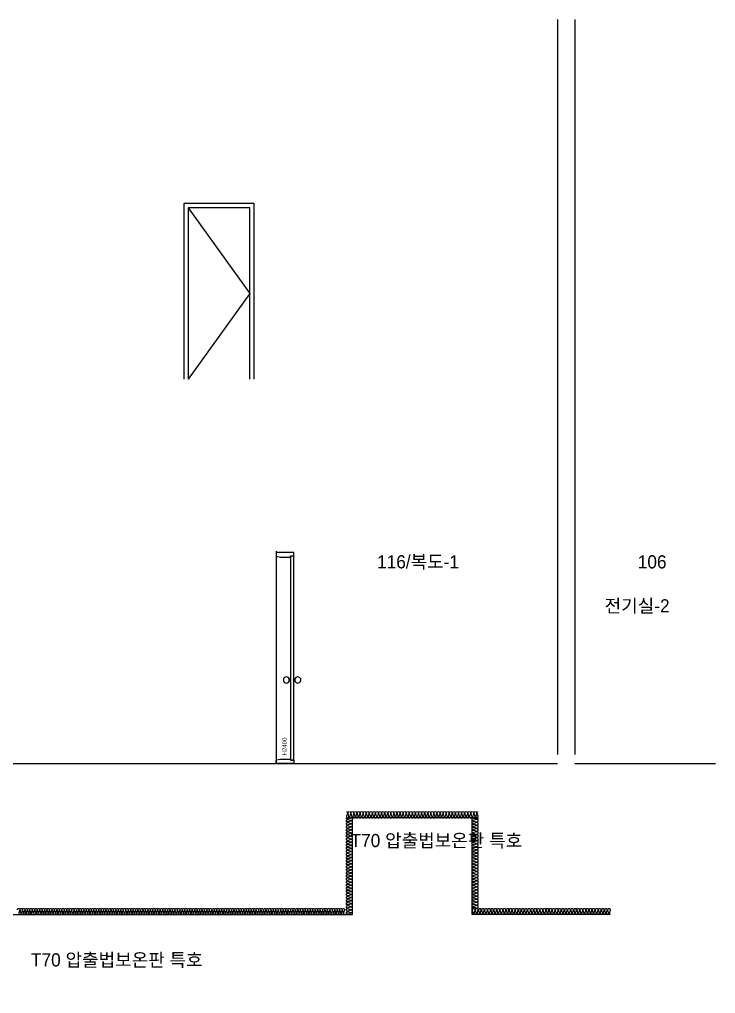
# Model space of a CAD drawing. Header units: millimetres. Extents: x -1320 to 172218, y -4077 to 50350.
# Drawn here: x 80279 to 88200, y -2620 to 8470 of the extents above; entities that cross this region are included whole.
import ezdxf
from ezdxf.enums import TextEntityAlignment as Align

# ---------------------------------------------------------------- set-up
doc = ezdxf.new("R2010")
doc.units = ezdxf.units.MM
doc.header["$LTSCALE"] = 60
for name, color, linetype in [('!A-BOLCK', 7, 'Continuous'), ('A-ELE-8', 8, 'Continuous'), ('A-FIN', 6, 'Continuous'), ('A-INS', 251, 'Continuous'), ('A-WALL-D', 7, 'Continuous'), ('A-WID', 4, 'Continuous'), ('HAT', 8, 'Continuous'), ('INSUL', 8, 'Continuous'), ('ISL', 251, 'Continuous')]:
    doc.layers.add(name, color=color, linetype=linetype)
for name, color, linetype, plot in [('NOPLOT', 191, 'Continuous', False), ('NOPLOT-TEXT', 11, 'Continuous', False), ('NOPLOT-단열', 21, 'Continuous', False)]:
    doc.layers.add(name, color=color, linetype=linetype, plot=plot)
doc.styles.add('Gtx', font='')
doc.styles.get('Gtx').set_extended_font_data('Dotum')

# ---------------------------------------------------------------- blocks, each defined once
blk = doc.blocks.new('A$C1A2D4F7E--')
at = {"layer": 'A-ELE-8', "ltscale": 20}
blk.add_line((0, 2358, 0), (0, 42), dxfattribs=at)
at = {"layer": 'A-WID'}
for p, q in [((147, 932), (147, 968)), ((147, 960), (167, 960)), ((147, 940), (167, 940)), ((217, 960), (197, 960)), ((217, 940), (197, 940)), ((217, 932), (217, 968))]:
    blk.add_line(p, q, dxfattribs=at)
for points in [[(200, 2400), (0, 2400), (0, 2358), (0, 2358), (50, 2350), (65, 2350), (65, 2350), (165, 2350), (165, 2365), (200, 2365), (200, 2373), (200, 2373), (200, 2400)], [(197, 2362), (197, 37), (167, 37), (167, 2362)], [(200, 0), (0, 0), (0, 42), (0, 42), (50, 50), (65, 50), (65, 50), (165, 50), (165, 35), (200, 35), (200, 27), (200, 27), (200, 0)]]:
    blk.add_lwpolyline(points, close=True, dxfattribs=at)
for centre, start, end in [((117, 950), 31.0027, 328.9973), ((247, 950), 211.0027, 148.9973)]:
    blk.add_arc(centre, 35, start, end, dxfattribs=at)
at = {"layer": 'NOPLOT', "color": 1, "style": 'Gtx'}
blk.add_text('H2400', height=50, rotation=90, dxfattribs=at).set_placement((120, 91))

msp = doc.modelspace()

# ---------------------------------------------------------------- linework, layer by layer
at = {"layer": 'A-ELE-8'}
msp.add_line((83200, 2415), (83200, 0), dxfattribs=at)
at = {"layer": 'A-FIN'}
for p, q in [((77100, 0), (83400, 0)), ((83400, 0), (86400, 0)), ((86600, 0), (88200, 0))]:
    msp.add_line(p, q, dxfattribs=at)
at = {"layer": 'A-INS'}
msp.add_line((87000, -1720), (85430, -1720), dxfattribs=at)
at = {"layer": 'A-WALL-D'}
for p, q in [((86400, 8470, 0), (86400, 100)), ((86600, 8470, 0), (86600, 100))]:
    msp.add_line(p, q, dxfattribs=at)
at = {"layer": 'HAT', "linetype": 'Continuous', "elevation": 0}
for points in [[(82950, 4375), (82950, 6375), (82150, 6375), (82150, 4375)], [(82900, 4375), (82900, 6325), (82200, 6325), (82200, 4375)], [(82200, 6325), (82900, 5350), (82200, 4375)]]:
    msp.add_lwpolyline(points, dxfattribs=at)
at = {"layer": 'INSUL'}
for p, q in [((85500, -620), (84000, -620)), ((85430, -1720), (85430, -620))]:
    msp.add_line(p, q, dxfattribs=at)
at = {"layer": 'ISL', "elevation": 0}
for points in [[(84000, -550, -0.468967), (84011, -569), (84002, -601, 0.524856), (84015, -620, 0.524856), (84028, -601), (84019, -569, -1.449198), (84046, -569), (84037, -601, 0.524856), (84050, -620, 0.524856), (84063, -601), (84054, -569, -1.449198), (84081, -569), (84072, -601, 0.524856), (84085, -620, 0.524856), (84098, -601), (84089, -569, -1.449198), (84116, -569), (84107, -601, 0.524856), (84120, -620, 0.524856), (84133, -601), (84124, -569, -1.449198), (84151, -569), (84142, -601, 0.524856), (84155, -620, 0.524856), (84168, -601), (84159, -569, -1.449198), (84186, -569), (84177, -601, 0.524856), (84190, -620, 0.524856), (84203, -601), (84194, -569, -1.449198), (84221, -569), (84212, -601, 0.524856), (84225, -620, 0.524856), (84238, -601), (84229, -569, -1.449198), (84256, -569), (84247, -601, 0.524856), (84260, -620, 0.524856), (84273, -601), (84264, -569, -1.449198), (84291, -569), (84282, -601, 0.524856), (84295, -620, 0.524856), (84308, -601), (84299, -569, -1.449198), (84326, -569), (84317, -601, 0.524856), (84330, -620, 0.524856), (84343, -601), (84334, -569, -1.449198), (84361, -569), (84352, -601, 0.524856), (84365, -620, 0.524856), (84378, -601), (84369, -569, -1.449198), (84396, -569), (84387, -601, 0.524856), (84400, -620, 0.524856), (84413, -601), (84404, -569, -1.449198), (84431, -569), (84422, -601, 0.524856), (84435, -620, 0.524856), (84448, -601), (84439, -569, -1.449198), (84466, -569), (84457, -601, 0.524856), (84470, -620, 0.524856), (84483, -601), (84474, -569, -1.449198), (84501, -569), (84492, -601, 0.524856), (84505, -620, 0.524856), (84518, -601), (84509, -569, -1.449198), (84536, -569), (84527, -601, 0.524856), (84540, -620, 0.524856), (84553, -601), (84544, -569, -1.449198), (84571, -569), (84562, -601, 0.524856), (84575, -620, 0.524856), (84588, -601), (84579, -569, -1.449198), (84606, -569), (84597, -601, 0.524856), (84610, -620, 0.524856), (84623, -601), (84614, -569, -1.449198), (84641, -569), (84632, -601, 0.524856), (84645, -620, 0.524856), (84658, -601), (84649, -569, -1.449198), (84676, -569), (84667, -601, 0.524856), (84680, -620, 0.524856), (84693, -601), (84684, -569, -1.449198), (84711, -569), (84702, -601, 0.524856), (84715, -620, 0.524856), (84728, -601), (84719, -569, -1.449198), (84746, -569), (84737, -601, 0.524856), (84750, -620, 0.524856), (84763, -601), (84754, -569, -1.449198), (84781, -569), (84772, -601, 0.524856), (84785, -620, 0.524856), (84798, -601), (84789, -569, -1.449198), (84816, -569), (84807, -601, 0.524856), (84820, -620, 0.524856), (84833, -601), (84824, -569, -1.449198), (84851, -569), (84842, -601, 0.524856), (84855, -620, 0.524856), (84868, -601), (84859, -569, -1.449198), (84886, -569), (84877, -601, 0.524856), (84890, -620, 0.524856), (84903, -601), (84894, -569, -1.449198), (84921, -569), (84912, -601, 0.524856), (84925, -620, 0.524856), (84938, -601), (84929, -569, -1.449198), (84956, -569), (84947, -601, 0.524856), (84960, -620, 0.524856), (84973, -601), (84964, -569, -1.449198), (84991, -569), (84982, -601, 0.524856), (84995, -620, 0.524856), (85008, -601), (84999, -569, -1.449198), (85026, -569), (85017, -601, 0.524856), (85030, -620, 0.524856), (85043, -601), (85034, -569, -1.449198), (85061, -569), (85052, -601, 0.524856), (85065, -620, 0.524856), (85078, -601), (85069, -569, -1.449198), (85096, -569), (85087, -601, 0.524856), (85100, -620, 0.524856), (85113, -601), (85104, -569, -1.449198), (85131, -569), (85122, -601, 0.524856), (85135, -620, 0.524856), (85148, -601), (85139, -569, -1.449198), (85166, -569), (85157, -601, 0.524856), (85170, -620, 0.524856), (85183, -601), (85174, -569, -1.449198), (85201, -569), (85192, -601, 0.524856), (85205, -620, 0.524856), (85218, -601), (85209, -569, -1.449198), (85236, -569), (85227, -601, 0.524856), (85240, -620, 0.524856), (85253, -601), (85244, -569, -1.449198), (85271, -569), (85262, -601, 0.524856), (85275, -620, 0.524856), (85288, -601), (85279, -569, -1.449198), (85306, -569), (85297, -601, 0.524856), (85310, -620, 0.524856), (85323, -601), (85314, -569, -1.449198), (85341, -569), (85332, -601, 0.524856), (85345, -620, 0.524856), (85358, -601), (85349, -569, -1.449198), (85376, -569), (85367, -601, 0.524856), (85380, -620, 0.524856), (85393, -601), (85384, -569, -1.449198), (85411, -569), (85402, -601, 0.524856), (85415, -620, 0.524856), (85428, -601), (85419, -569, -1.449198), (85446, -569), (85437, -601, 0.524856), (85450, -620, 0.524856), (85463, -601), (85454, -569, -1.449198), (85481, -569), (85472, -601, 0.524856), (85485, -620, 0.524856), (85498, -601), (85489, -569, -0.468967), (85500, -550)], [(84070, -1720, 0.524856), (84051, -1707), (84019, -1716, -1.449198), (84019, -1689), (84051, -1698, 0.524856), (84070, -1685, 0.524856), (84051, -1672), (84019, -1681, -1.449198), (84019, -1654), (84051, -1663, 0.524856), (84070, -1650, 0.524856), (84051, -1637), (84019, -1646, -1.449198), (84019, -1619), (84051, -1628, 0.524856), (84070, -1615, 0.524856), (84051, -1602), (84019, -1611, -1.449198), (84019, -1584), (84051, -1593, 0.524856), (84070, -1580, 0.524856), (84051, -1567), (84019, -1576, -1.449198), (84019, -1549), (84051, -1558, 0.524856), (84070, -1545, 0.524856), (84051, -1532), (84019, -1541, -1.449198), (84019, -1514), (84051, -1523, 0.524856), (84070, -1510, 0.524856), (84051, -1497), (84019, -1506, -1.449198), (84019, -1479), (84051, -1488, 0.524856), (84070, -1475, 0.524856), (84051, -1462), (84019, -1471, -1.449198), (84019, -1444), (84051, -1453, 0.524856), (84070, -1440, 0.524856), (84051, -1427), (84019, -1436, -1.449198), (84019, -1409), (84051, -1418, 0.524856), (84070, -1405, 0.524856), (84051, -1392), (84019, -1401, -1.449198), (84019, -1374), (84051, -1383, 0.524856), (84070, -1370, 0.524856), (84051, -1357), (84019, -1366, -1.449198), (84019, -1339), (84051, -1348, 0.524856), (84070, -1335, 0.524856), (84051, -1322), (84019, -1331, -1.449198), (84019, -1304), (84051, -1313, 0.524856), (84070, -1300, 0.524856), (84051, -1287), (84019, -1296, -1.449198), (84019, -1269), (84051, -1278, 0.524856), (84070, -1265, 0.524856), (84051, -1252), (84019, -1261, -1.449198), (84019, -1234), (84051, -1243, 0.524856), (84070, -1230, 0.524856), (84051, -1217), (84019, -1226, -1.449198), (84019, -1199), (84051, -1208, 0.524856), (84070, -1195, 0.524856), (84051, -1182), (84019, -1191, -1.449198), (84019, -1164), (84051, -1173, 0.524856), (84070, -1160, 0.524856), (84051, -1147), (84019, -1156, -1.449198), (84019, -1129), (84051, -1138, 0.524856), (84070, -1125, 0.524856), (84051, -1112), (84019, -1121, -1.449198), (84019, -1094), (84051, -1103, 0.524856), (84070, -1090, 0.524856), (84051, -1077), (84019, -1086, -1.449198), (84019, -1059), (84051, -1068, 0.524856), (84070, -1055, 0.524856), (84051, -1042), (84019, -1051, -1.449198), (84019, -1024), (84051, -1033, 0.524856), (84070, -1020, 0.524856), (84051, -1007), (84019, -1016, -1.449198), (84019, -989), (84051, -998, 0.524856), (84070, -985, 0.524856), (84051, -972), (84019, -981, -1.449198), (84019, -954), (84051, -963, 0.524856), (84070, -950, 0.524856), (84051, -937), (84019, -946, -1.449198), (84019, -919), (84051, -928, 0.524856), (84070, -915, 0.524856), (84051, -902), (84019, -911, -1.449198), (84019, -884), (84051, -893, 0.524856), (84070, -880, 0.524856), (84051, -867), (84019, -876, -1.449198), (84019, -849), (84051, -858, 0.524856), (84070, -845, 0.524856), (84051, -832), (84019, -841, -1.449198), (84019, -814), (84051, -823, 0.524856), (84070, -810, 0.524856), (84051, -797), (84019, -806, -1.449198), (84019, -779), (84051, -788, 0.524856), (84070, -775, 0.524856), (84051, -762), (84019, -771, -1.449198), (84019, -744), (84051, -753, 0.524856), (84070, -740, 0.524856), (84051, -727), (84019, -736, -1.449198), (84019, -709), (84051, -718, 0.524856), (84070, -705, 0.524856), (84051, -692), (84019, -701, -1.449198), (84019, -674), (84051, -683, 0.524856), (84070, -670, 0.524856), (84051, -657), (84019, -666, -1.449198), (84019, -639), (84051, -648, 0.524856), (84070, -635, 0.524856), (84051, -622), (84019, -631, -0.468967), (84000, -620)], [(85430, -1650, -0.524856), (85449, -1637), (85481, -1646, 1.449198), (85481, -1619), (85449, -1628, -0.524856), (85430, -1615, -0.524856), (85449, -1602), (85481, -1611, 1.449198), (85481, -1584), (85449, -1593, -0.524856), (85430, -1580, -0.524856), (85449, -1567), (85481, -1576, 1.449198), (85481, -1549), (85449, -1558, -0.524856), (85430, -1545, -0.524856), (85449, -1532), (85481, -1541, 1.449198), (85481, -1514), (85449, -1523, -0.524856), (85430, -1510, -0.524856), (85449, -1497), (85481, -1506, 1.449198), (85481, -1479), (85449, -1488, -0.524856), (85430, -1475, -0.524856), (85449, -1462), (85481, -1471, 1.449198), (85481, -1444), (85449, -1453, -0.524856), (85430, -1440, -0.524856), (85449, -1427), (85481, -1436, 1.449198), (85481, -1409), (85449, -1418, -0.524856), (85430, -1405, -0.524856), (85449, -1392), (85481, -1401, 1.449198), (85481, -1374), (85449, -1383, -0.524856), (85430, -1370, -0.524856), (85449, -1357), (85481, -1366, 1.449198), (85481, -1339), (85449, -1348, -0.524856), (85430, -1335, -0.524856), (85449, -1322), (85481, -1331, 1.449198), (85481, -1304), (85449, -1313, -0.524856), (85430, -1300, -0.524856), (85449, -1287), (85481, -1296, 1.449198), (85481, -1269), (85449, -1278, -0.524856), (85430, -1265, -0.524856), (85449, -1252), (85481, -1261, 1.449198), (85481, -1234), (85449, -1243, -0.524856), (85430, -1230, -0.524856), (85449, -1217), (85481, -1226, 1.449198), (85481, -1199), (85449, -1208, -0.524856), (85430, -1195, -0.524856), (85449, -1182), (85481, -1191, 1.449198), (85481, -1164), (85449, -1173, -0.524856), (85430, -1160, -0.524856), (85449, -1147), (85481, -1156, 1.449198), (85481, -1129), (85449, -1138, -0.524856), (85430, -1125, -0.524856), (85449, -1112), (85481, -1121, 1.449198), (85481, -1094), (85449, -1103, -0.524856), (85430, -1090, -0.524856), (85449, -1077), (85481, -1086, 1.449198), (85481, -1059), (85449, -1068, -0.524856), (85430, -1055, -0.524856), (85449, -1042), (85481, -1051, 1.449198), (85481, -1024), (85449, -1033, -0.524856), (85430, -1020, -0.524856), (85449, -1007), (85481, -1016, 1.449198), (85481, -989), (85449, -998, -0.524856), (85430, -985, -0.524856), (85449, -972), (85481, -981, 1.449198), (85481, -954), (85449, -963, -0.524856), (85430, -950, -0.524856), (85449, -937), (85481, -946, 1.449198), (85481, -919), (85449, -928, -0.524856), (85430, -915, -0.524856), (85449, -902), (85481, -911, 1.449198), (85481, -884), (85449, -893, -0.524856), (85430, -880, -0.524856), (85449, -867), (85481, -876, 1.449198), (85481, -849), (85449, -858, -0.524856), (85430, -845, -0.524856), (85449, -832), (85481, -841, 1.449198), (85481, -814), (85449, -823, -0.524856), (85430, -810, -0.524856), (85449, -797), (85481, -806, 1.449198), (85481, -779), (85449, -788, -0.524856), (85430, -775, -0.524856), (85449, -762), (85481, -771, 1.449198), (85481, -744), (85449, -753, -0.524856), (85430, -740, -0.524856), (85449, -727), (85481, -736, 1.449198), (85481, -709), (85449, -718, -0.524856), (85430, -705, -0.524856), (85449, -692), (85481, -701, 1.449198), (85481, -674), (85449, -683, -0.524856), (85430, -670, -0.524856), (85449, -657), (85481, -666, 1.449198), (85481, -639), (85449, -648, -0.524856), (85430, -635, -0.524856), (85449, -622), (85481, -631, 0.468967), (85500, -620, 0.468967)], [(80258, -1667, -1.372593), (80282, -1667), (80272, -1703, 0.509267), (80284, -1720, 0.509267), (80296, -1703), (80286, -1667, -1.372593), (80310, -1667), (80300, -1703, 0.509267), (80312, -1720, 0.509267), (80324, -1703), (80314, -1667, -1.372593), (80338, -1667), (80328, -1703, 0.509267), (80340, -1720, 0.509267), (80352, -1703), (80342, -1667, -1.372593), (80366, -1667), (80356, -1703, 0.509267), (80368, -1720, 0.509267), (80380, -1703), (80370, -1667, -1.372593), (80394, -1667), (80384, -1703, 0.509267), (80396, -1720, 0.509267), (80408, -1703), (80398, -1667, -1.372593), (80422, -1667), (80412, -1703, 0.509267), (80424, -1720, 0.509267), (80436, -1703), (80426, -1667, -1.372593), (80450, -1667), (80440, -1703, 0.509267), (80452, -1720, 0.509267), (80464, -1703), (80454, -1667, -1.372593), (80478, -1667), (80468, -1703, 0.509267), (80480, -1720, 0.509267), (80492, -1703), (80482, -1667, -1.372593), (80506, -1667), (80496, -1703, 0.509267), (80508, -1720, 0.509267), (80520, -1703), (80510, -1667, -1.372593), (80534, -1667), (80524, -1703, 0.509267), (80536, -1720, 0.509267), (80548, -1703), (80538, -1667, -1.372593), (80562, -1667), (80552, -1703, 0.509267), (80564, -1720, 0.509267), (80576, -1703), (80566, -1667, -1.372593), (80590, -1667), (80580, -1703, 0.509267), (80592, -1720, 0.509267), (80604, -1703), (80594, -1667, -1.372593), (80618, -1667), (80608, -1703, 0.509267), (80620, -1720, 0.509267), (80632, -1703), (80622, -1667, -1.372593), (80646, -1667), (80636, -1703, 0.509267), (80648, -1720, 0.509267), (80660, -1703), (80650, -1667, -1.372593), (80674, -1667), (80664, -1703, 0.509267), (80676, -1720, 0.509267), (80688, -1703), (80678, -1667, -1.372593), (80702, -1667), (80692, -1703, 0.509267), (80704, -1720, 0.509267), (80716, -1703), (80706, -1667, -1.372593), (80730, -1667), (80720, -1703, 0.509267), (80732, -1720, 0.509267), (80744, -1703), (80734, -1667, -1.372593), (80758, -1667), (80748, -1703, 0.509267), (80760, -1720, 0.509267), (80772, -1703), (80762, -1667, -1.372593), (80786, -1667), (80776, -1703, 0.509267), (80788, -1720, 0.509267), (80800, -1703), (80790, -1667, -1.372593), (80814, -1667), (80804, -1703, 0.509267), (80816, -1720, 0.509267), (80828, -1703), (80818, -1667, -1.372593), (80842, -1667), (80832, -1703, 0.509267), (80844, -1720, 0.509267), (80856, -1703), (80846, -1667, -1.372593), (80870, -1667), (80860, -1703, 0.509267), (80872, -1720, 0.509267), (80884, -1703), (80874, -1667, -1.372593), (80898, -1667), (80888, -1703, 0.509267), (80900, -1720, 0.509267), (80912, -1703), (80902, -1667, -1.372593), (80926, -1667), (80916, -1703, 0.509267), (80928, -1720, 0.509267), (80940, -1703), (80930, -1667, -1.372593), (80954, -1667), (80944, -1703, 0.509267), (80956, -1720, 0.509267), (80968, -1703), (80958, -1667, -1.372593), (80982, -1667), (80972, -1703, 0.509267), (80984, -1720, 0.509267), (80996, -1703), (80986, -1667, -1.372593), (81010, -1667), (81000, -1703, 0.509267), (81012, -1720, 0.509267), (81024, -1703), (81014, -1667, -1.372593), (81038, -1667), (81028, -1703, 0.509267), (81040, -1720, 0.509267), (81052, -1703), (81042, -1667, -1.372593), (81066, -1667), (81056, -1703, 0.509267), (81068, -1720, 0.509267), (81080, -1703), (81070, -1667, -1.372593), (81094, -1667), (81084, -1703, 0.509267), (81096, -1720, 0.509267), (81108, -1703), (81098, -1667, -1.372593), (81122, -1667), (81112, -1703, 0.509267), (81124, -1720, 0.509267), (81136, -1703), (81126, -1667, -1.372593), (81150, -1667), (81140, -1703, 0.509267), (81152, -1720, 0.509267), (81164, -1703), (81154, -1667, -1.372593), (81178, -1667), (81168, -1703, 0.509267), (81180, -1720, 0.509267), (81192, -1703), (81182, -1667, -1.372593), (81206, -1667), (81196, -1703, 0.509267), (81208, -1720, 0.509267), (81220, -1703), (81210, -1667, -1.372593), (81234, -1667), (81224, -1703, 0.509267), (81236, -1720, 0.509267), (81248, -1703), (81238, -1667, -1.372593), (81262, -1667), (81252, -1703, 0.509267), (81264, -1720, 0.509267), (81276, -1703), (81266, -1667, -1.372593), (81290, -1667), (81280, -1703, 0.509267), (81292, -1720, 0.509267), (81304, -1703), (81294, -1667, -1.372593), (81318, -1667), (81308, -1703, 0.509267), (81320, -1720, 0.509267), (81332, -1703), (81322, -1667, -1.372593), (81346, -1667), (81336, -1703, 0.509267), (81348, -1720, 0.509267), (81360, -1703), (81350, -1667, -1.372593), (81374, -1667), (81364, -1703, 0.509267), (81376, -1720, 0.509267), (81388, -1703), (81378, -1667, -1.372593), (81402, -1667), (81392, -1703, 0.509267), (81404, -1720, 0.509267), (81416, -1703), (81406, -1667, -1.372593), (81430, -1667), (81420, -1703, 0.509267), (81432, -1720, 0.509267), (81444, -1703), (81434, -1667, -1.372593), (81458, -1667), (81448, -1703, 0.509267), (81460, -1720, 0.509267), (81472, -1703), (81462, -1667, -1.372593), (81486, -1667), (81476, -1703, 0.509267), (81488, -1720, 0.509267), (81500, -1703), (81490, -1667, -1.372593), (81514, -1667), (81504, -1703, 0.509267), (81516, -1720, 0.509267), (81528, -1703), (81518, -1667, -1.372593), (81542, -1667), (81532, -1703, 0.509267), (81544, -1720, 0.509267), (81556, -1703), (81546, -1667, -1.372593), (81570, -1667), (81560, -1703, 0.509267), (81572, -1720, 0.509267), (81584, -1703), (81574, -1667, -1.372593), (81598, -1667), (81588, -1703, 0.509267), (81600, -1720, 0.509267), (81612, -1703), (81602, -1667, -1.372593), (81626, -1667), (81616, -1703, 0.509267), (81628, -1720, 0.509267), (81640, -1703), (81630, -1667, -1.372593), (81654, -1667), (81644, -1703, 0.509267), (81656, -1720, 0.509267), (81668, -1703), (81658, -1667, -1.372593), (81682, -1667), (81672, -1703, 0.509267), (81684, -1720, 0.509267), (81696, -1703), (81686, -1667, -1.372593), (81710, -1667), (81700, -1703, 0.509267), (81712, -1720, 0.509267), (81724, -1703), (81714, -1667, -1.372593), (81738, -1667), (81728, -1703, 0.509267), (81740, -1720, 0.509267), (81752, -1703), (81742, -1667, -1.372593), (81766, -1667), (81756, -1703, 0.509267), (81768, -1720, 0.509267), (81780, -1703), (81770, -1667, -1.372593), (81794, -1667), (81784, -1703, 0.509267), (81796, -1720, 0.509267), (81808, -1703), (81798, -1667, -1.372593), (81822, -1667), (81812, -1703, 0.509267), (81824, -1720, 0.509267), (81836, -1703), (81826, -1667, -1.372593), (81850, -1667), (81840, -1703, 0.509267), (81852, -1720, 0.509267), (81864, -1703), (81854, -1667, -1.372593), (81878, -1667), (81868, -1703, 0.509267), (81880, -1720, 0.509267), (81892, -1703), (81882, -1667, -1.372593), (81906, -1667), (81896, -1703, 0.509267), (81908, -1720, 0.509267), (81920, -1703), (81910, -1667, -1.372593), (81934, -1667), (81924, -1703, 0.509267), (81936, -1720, 0.509267), (81948, -1703), (81938, -1667, -1.372593), (81962, -1667), (81952, -1703, 0.509267), (81964, -1720, 0.509267), (81976, -1703), (81966, -1667, -1.372593), (81990, -1667), (81980, -1703, 0.509267), (81992, -1720, 0.509267), (82004, -1703), (81994, -1667, -1.372593), (82018, -1667), (82008, -1703, 0.509267), (82020, -1720, 0.509267), (82032, -1703), (82022, -1667, -1.372593), (82046, -1667), (82036, -1703, 0.509267), (82048, -1720, 0.509267), (82060, -1703), (82050, -1667, -1.372593), (82074, -1667), (82064, -1703, 0.509267), (82076, -1720, 0.509267), (82088, -1703), (82078, -1667, -1.372593), (82102, -1667), (82092, -1703, 0.509267), (82104, -1720, 0.509267), (82116, -1703), (82106, -1667, -1.372593), (82130, -1667), (82120, -1703, 0.509267), (82132, -1720, 0.509267), (82144, -1703), (82134, -1667, -1.372593), (82158, -1667), (82148, -1703, 0.509267), (82160, -1720, 0.509267), (82172, -1703), (82162, -1667, -1.372593), (82186, -1667), (82176, -1703, 0.509267), (82188, -1720, 0.509267), (82200, -1703), (82190, -1667, -1.372593), (82214, -1667), (82204, -1703, 0.509267), (82216, -1720, 0.509267), (82228, -1703), (82218, -1667, -1.372593), (82242, -1667), (82232, -1703, 0.509267), (82244, -1720, 0.509267), (82256, -1703), (82246, -1667, -1.372593), (82270, -1667), (82260, -1703, 0.509267), (82272, -1720, 0.509267), (82284, -1703), (82274, -1667, -1.372593), (82298, -1667), (82288, -1703, 0.509267), (82300, -1720, 0.509267), (82312, -1703), (82302, -1667, -1.372593), (82326, -1667), (82316, -1703, 0.509267), (82328, -1720, 0.509267), (82340, -1703), (82330, -1667, -1.372593), (82354, -1667), (82344, -1703, 0.509267), (82356, -1720, 0.509267), (82368, -1703), (82358, -1667, -1.372593), (82382, -1667), (82372, -1703, 0.509267), (82384, -1720, 0.509267), (82396, -1703), (82386, -1667, -1.372593), (82410, -1667), (82400, -1703, 0.509267), (82412, -1720, 0.509267), (82424, -1703), (82414, -1667, -1.372593), (82438, -1667), (82428, -1703, 0.509267), (82440, -1720, 0.509267), (82452, -1703), (82442, -1667, -1.372593), (82466, -1667), (82456, -1703, 0.509267), (82468, -1720, 0.509267), (82480, -1703), (82470, -1667, -1.372593), (82494, -1667), (82484, -1703, 0.509267), (82496, -1720, 0.509267), (82508, -1703), (82498, -1667, -1.372593), (82522, -1667), (82512, -1703, 0.509267), (82524, -1720, 0.509267), (82536, -1703), (82526, -1667, -1.372593), (82550, -1667), (82540, -1703, 0.509267), (82552, -1720, 0.509267), (82564, -1703), (82554, -1667, -1.372593), (82578, -1667), (82568, -1703, 0.509267), (82580, -1720, 0.509267), (82592, -1703), (82582, -1667, -1.372593), (82606, -1667), (82596, -1703, 0.509267), (82608, -1720, 0.509267), (82620, -1703), (82610, -1667, -1.372593), (82634, -1667), (82624, -1703, 0.509267), (82636, -1720, 0.509267), (82648, -1703), (82638, -1667, -1.372593), (82662, -1667), (82652, -1703, 0.509267), (82664, -1720, 0.509267), (82676, -1703), (82666, -1667, -1.372593), (82690, -1667), (82680, -1703, 0.509267), (82692, -1720, 0.509267), (82704, -1703), (82694, -1667, -1.372593), (82718, -1667), (82708, -1703, 0.509267), (82720, -1720, 0.509267), (82732, -1703), (82722, -1667, -1.372593), (82746, -1667), (82736, -1703, 0.509267), (82748, -1720, 0.509267), (82760, -1703), (82750, -1667, -1.372593), (82774, -1667), (82764, -1703, 0.509267), (82776, -1720, 0.509267), (82788, -1703), (82778, -1667, -1.372593), (82802, -1667), (82792, -1703, 0.509267), (82804, -1720, 0.509267), (82816, -1703), (82806, -1667, -1.372593), (82830, -1667), (82820, -1703, 0.509267), (82832, -1720, 0.509267), (82844, -1703), (82834, -1667, -1.372593), (82858, -1667), (82848, -1703, 0.509267), (82860, -1720, 0.509267), (82872, -1703), (82862, -1667, -1.372593), (82886, -1667), (82876, -1703, 0.509267), (82888, -1720, 0.509267), (82900, -1703), (82890, -1667, -1.372593), (82914, -1667), (82904, -1703, 0.509267), (82916, -1720, 0.509267), (82928, -1703), (82918, -1667, -1.372593), (82942, -1667), (82932, -1703, 0.509267), (82944, -1720, 0.509267), (82956, -1703), (82946, -1667, -1.372593), (82970, -1667), (82960, -1703, 0.509267), (82972, -1720, 0.509267), (82984, -1703), (82974, -1667, -1.372593), (82998, -1667), (82988, -1703, 0.509267), (83000, -1720, 0.509267), (83012, -1703), (83002, -1667, -1.372593), (83026, -1667), (83016, -1703, 0.509267), (83028, -1720, 0.509267), (83040, -1703), (83030, -1667, -1.372593), (83054, -1667), (83044, -1703, 0.509267), (83056, -1720, 0.509267), (83068, -1703), (83058, -1667, -1.372593), (83082, -1667), (83072, -1703, 0.509267), (83084, -1720, 0.509267), (83096, -1703), (83086, -1667, -1.372593), (83110, -1667), (83100, -1703, 0.509267), (83112, -1720, 0.509267), (83124, -1703), (83114, -1667, -1.372593), (83138, -1667), (83128, -1703, 0.509267), (83140, -1720, 0.509267), (83152, -1703), (83142, -1667, -1.372593), (83166, -1667), (83156, -1703, 0.509267), (83168, -1720, 0.509267), (83180, -1703), (83170, -1667, -1.372593), (83194, -1667), (83184, -1703, 0.509267), (83196, -1720, 0.509267), (83208, -1703), (83198, -1667, -1.372593), (83222, -1667), (83212, -1703, 0.509267), (83224, -1720, 0.509267), (83236, -1703), (83226, -1667, -1.372593), (83250, -1667), (83240, -1703, 0.509267), (83252, -1720, 0.509267), (83264, -1703), (83254, -1667, -1.372593), (83278, -1667), (83268, -1703, 0.509267), (83280, -1720, 0.509267), (83292, -1703), (83282, -1667, -1.372593), (83306, -1667), (83296, -1703, 0.509267), (83308, -1720, 0.509267), (83320, -1703), (83310, -1667, -1.372593), (83334, -1667), (83324, -1703, 0.509267), (83336, -1720, 0.509267), (83348, -1703), (83338, -1667, -1.372593), (83362, -1667), (83352, -1703, 0.509267), (83364, -1720, 0.509267), (83376, -1703), (83366, -1667, -1.372593), (83390, -1667), (83380, -1703, 0.509267), (83392, -1720, 0.509267), (83404, -1703), (83394, -1667, -1.372593), (83418, -1667), (83408, -1703, 0.509267), (83420, -1720, 0.509267), (83432, -1703), (83422, -1667, -1.372593), (83446, -1667), (83436, -1703, 0.509267), (83448, -1720, 0.509267), (83460, -1703), (83450, -1667, -1.372593), (83474, -1667), (83464, -1703, 0.509267), (83476, -1720, 0.509267), (83488, -1703), (83478, -1667, -1.372593), (83502, -1667), (83492, -1703, 0.509267), (83504, -1720, 0.509267), (83516, -1703), (83506, -1667, -1.372593), (83530, -1667), (83520, -1703, 0.509267), (83532, -1720, 0.509267), (83544, -1703), (83534, -1667, -1.372593), (83558, -1667), (83548, -1703, 0.509267), (83560, -1720, 0.509267), (83572, -1703), (83562, -1667, -1.372593), (83586, -1667), (83576, -1703, 0.509267), (83588, -1720, 0.509267), (83600, -1703), (83590, -1667, -1.372593), (83614, -1667), (83604, -1703, 0.509267), (83616, -1720, 0.509267), (83628, -1703), (83618, -1667, -1.372593), (83642, -1667), (83632, -1703, 0.509267), (83644, -1720, 0.509267), (83656, -1703), (83646, -1667, -1.372593), (83670, -1667), (83660, -1703, 0.509267), (83672, -1720, 0.509267), (83684, -1703), (83674, -1667, -1.372593), (83698, -1667), (83688, -1703, 0.509267), (83700, -1720, 0.509267), (83712, -1703), (83702, -1667, -1.372593), (83726, -1667), (83716, -1703, 0.509267), (83728, -1720, 0.509267), (83740, -1703), (83730, -1667, -1.372593), (83754, -1667), (83744, -1703, 0.509267), (83756, -1720, 0.509267), (83768, -1703), (83758, -1667, -1.372593), (83782, -1667), (83772, -1703, 0.509267), (83784, -1720, 0.509267), (83796, -1703), (83786, -1667, -1.372593), (83810, -1667), (83800, -1703, 0.509267), (83812, -1720, 0.509267), (83824, -1703), (83814, -1667, -1.372593), (83838, -1667), (83828, -1703, 0.509267), (83840, -1720, 0.509267), (83852, -1703), (83842, -1667, -1.372593), (83866, -1667), (83856, -1703, 0.509267), (83868, -1720, 0.509267), (83880, -1703), (83870, -1667, -1.372593), (83894, -1667), (83884, -1703, 0.509267), (83896, -1720, 0.509267), (83908, -1703), (83898, -1667, -1.372593), (83922, -1667), (83912, -1703, 0.509267), (83924, -1720, 0.509267), (83936, -1703), (83926, -1667, -1.372593), (83950, -1667), (83940, -1703, 0.509267), (83952, -1720, 0.509267), (83964, -1703), (83954, -1667, -1.372593), (83978, -1667), (83968, -1703, 0.509267), (83980, -1720)], [(85430, -1720, 0.524856), (85443, -1701), (85435, -1669, -1.449198), (85461, -1669), (85452, -1701, 0.524856), (85465, -1720, 0.524856), (85478, -1701), (85470, -1669, -1.449198), (85496, -1669), (85487, -1701, 0.524856), (85500, -1720, 0.524856), (85513, -1701), (85505, -1669, -1.449198), (85531, -1669), (85522, -1701, 0.524856), (85535, -1720, 0.524856), (85548, -1701), (85540, -1669, -1.449198), (85566, -1669), (85557, -1701, 0.524856), (85570, -1720, 0.524856), (85583, -1701), (85575, -1669, -1.449198), (85601, -1669), (85592, -1701, 0.524856), (85605, -1720, 0.524856), (85618, -1701), (85610, -1669, -1.449198), (85636, -1669), (85627, -1701, 0.524856), (85640, -1720, 0.524856), (85653, -1701), (85645, -1669, -1.449198), (85671, -1669), (85662, -1701, 0.524856), (85675, -1720, 0.524856), (85688, -1701), (85680, -1669, -1.449198), (85706, -1669), (85697, -1701, 0.524856), (85710, -1720, 0.524856), (85723, -1701), (85715, -1669, -1.449198), (85741, -1669), (85732, -1701, 0.524856), (85745, -1720, 0.524856), (85758, -1701), (85750, -1669, -1.449198), (85776, -1669), (85767, -1701, 0.524856), (85780, -1720, 0.524856), (85793, -1701), (85785, -1669, -1.449198), (85811, -1669), (85802, -1701, 0.524856), (85815, -1720, 0.524856), (85828, -1701), (85820, -1669, -1.449198), (85846, -1669), (85837, -1701, 0.524856), (85850, -1720, 0.524856), (85863, -1701), (85855, -1669, -1.449198), (85881, -1669), (85872, -1701, 0.524856), (85885, -1720, 0.524856), (85898, -1701), (85890, -1669, -1.449198), (85916, -1669), (85907, -1701, 0.524856), (85920, -1720, 0.524856), (85933, -1701), (85925, -1669, -1.449198), (85951, -1669), (85942, -1701, 0.524856), (85955, -1720, 0.524856), (85968, -1701), (85960, -1669, -1.449198), (85986, -1669), (85977, -1701, 0.524856), (85990, -1720, 0.524856), (86003, -1701), (85995, -1669, -1.449198), (86021, -1669), (86012, -1701, 0.524856), (86025, -1720, 0.524856), (86038, -1701), (86030, -1669, -1.449198), (86056, -1669), (86047, -1701, 0.524856), (86060, -1720, 0.524856), (86073, -1701), (86065, -1669, -1.449198), (86091, -1669), (86082, -1701, 0.524856), (86095, -1720, 0.524856), (86108, -1701), (86100, -1669, -1.449198), (86126, -1669), (86117, -1701, 0.524856), (86130, -1720, 0.524856), (86143, -1701), (86135, -1669, -1.449198), (86161, -1669), (86152, -1701, 0.524856), (86165, -1720, 0.524856), (86178, -1701), (86170, -1669, -1.449198), (86196, -1669), (86187, -1701, 0.524856), (86200, -1720, 0.524856), (86213, -1701), (86205, -1669, -1.449198), (86231, -1669), (86222, -1701, 0.524856), (86235, -1720, 0.524856), (86248, -1701), (86240, -1669, -1.449198), (86266, -1669), (86257, -1701, 0.524856), (86270, -1720, 0.524856), (86283, -1701), (86275, -1669, -1.449198), (86301, -1669), (86292, -1701, 0.524856), (86305, -1720, 0.524856), (86318, -1701), (86310, -1669, -1.449198), (86336, -1669), (86327, -1701, 0.524856), (86340, -1720, 0.524856), (86353, -1701), (86345, -1669, -1.449198), (86371, -1669), (86362, -1701, 0.524856), (86375, -1720, 0.524856), (86388, -1701), (86380, -1669, -1.449198), (86406, -1669), (86397, -1701, 0.524856), (86410, -1720, 0.524856), (86423, -1701), (86415, -1669, -1.449198), (86441, -1669), (86432, -1701, 0.524856), (86445, -1720, 0.524856), (86458, -1701), (86450, -1669, -1.449198), (86476, -1669), (86467, -1701, 0.524856), (86480, -1720, 0.524856), (86493, -1701), (86485, -1669, -1.449198), (86511, -1669), (86502, -1701, 0.524856), (86515, -1720, 0.524856), (86528, -1701), (86520, -1669, -1.449198), (86546, -1669), (86537, -1701, 0.524856), (86550, -1720, 0.524856), (86563, -1701), (86555, -1669, -1.449198), (86581, -1669), (86572, -1701, 0.524856), (86585, -1720, 0.524856), (86598, -1701), (86590, -1669, -1.449198), (86616, -1669), (86607, -1701, 0.524856), (86620, -1720, 0.524856), (86633, -1701), (86625, -1669, -1.449198), (86651, -1669), (86642, -1701, 0.524856), (86655, -1720, 0.524856), (86668, -1701), (86660, -1669, -1.449198), (86686, -1669), (86677, -1701, 0.524856), (86690, -1720, 0.524856), (86703, -1701), (86695, -1669, -1.449198), (86721, -1669), (86712, -1701, 0.524856), (86725, -1720, 0.524856), (86738, -1701), (86730, -1669, -1.449198), (86756, -1669), (86747, -1701, 0.524856), (86760, -1720, 0.524856), (86773, -1701), (86765, -1669, -1.449198), (86791, -1669), (86782, -1701, 0.524856), (86795, -1720, 0.524856), (86808, -1701), (86800, -1669, -1.449198), (86826, -1669), (86817, -1701, 0.524856), (86830, -1720, 0.524856), (86843, -1701), (86835, -1669, -1.449198), (86861, -1669), (86852, -1701, 0.524856), (86865, -1720, 0.524856), (86878, -1701), (86870, -1669, -1.449198), (86896, -1669), (86887, -1701, 0.524856), (86900, -1720, 0.524856), (86913, -1701), (86905, -1669, -1.449198), (86931, -1669), (86922, -1701, 0.524856), (86935, -1720, 0.524856), (86948, -1701), (86940, -1669, -1.449198), (86966, -1669), (86957, -1701, 0.524856), (86970, -1720, 0.524856), (86983, -1701), (86975, -1669, -1.449198), (87001, -1669), (86992, -1701, 0.408388), (87000, -1719, 0.408388)]]:
    msp.add_lwpolyline(points, format="xyb", dxfattribs=at)
msp.add_lwpolyline([(78520, -2620), (78520, -1720), (84070, -1720), (84070, -620)], dxfattribs=at)

# ---------------------------------------------------------------- block references
at = {"layer": '!A-BOLCK'}
msp.add_blockref('A$C1A2D4F7E--', (83200, 0), dxfattribs=at)

# ---------------------------------------------------------------- texts
at = {"layer": 'NOPLOT-TEXT', "style": 'Gtx'}
for s, p in [('116/복도-1', (84815, 2295)), ('106', (87479, 2295)), ('전기실-2', (87308, 1796))]:
    msp.add_text(s, height=150, dxfattribs=at).set_placement(p, align=Align.MIDDLE)
at = {"layer": 'NOPLOT-단열', "style": 'Gtx'}
for p in [(84047, -953), (80410, -2312)]:
    msp.add_text('T70 압출법보온판 특호', height=150, dxfattribs=at).set_placement(p)

doc.saveas('drawing.dxf')
